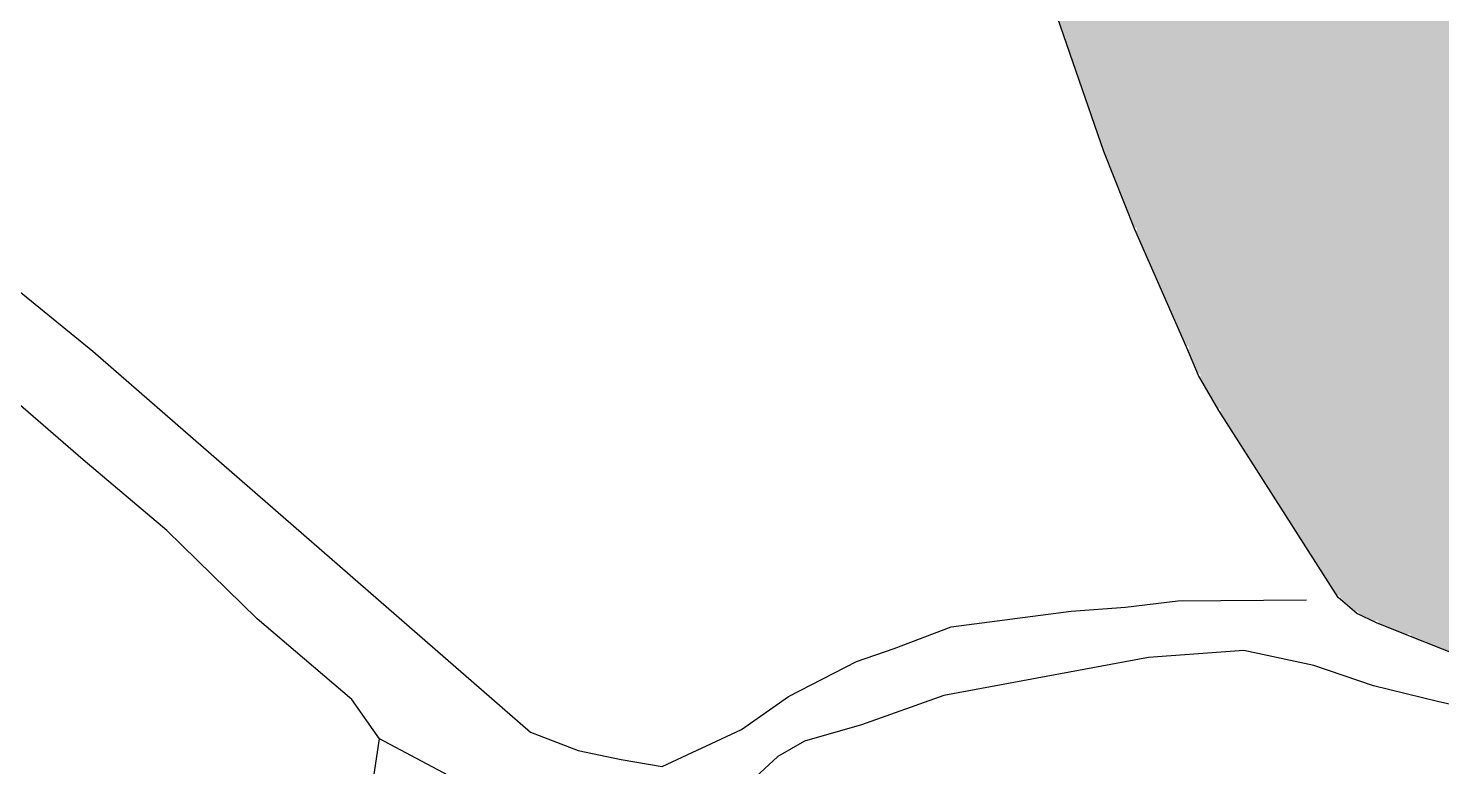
# Model space of a CAD drawing. Header units: millimetres. Extents: x 585668 to 596421, y 1344570 to 1349375.
# Drawn here: x 586664.3 to 586987.7, y 1347334.9 to 1347504 of the extents above; entities that cross this region are included whole.
import ezdxf

# ---------------------------------------------------------------- set-up
doc = ezdxf.new("R2010")
doc.units = ezdxf.units.MM
doc.layers.add('2', color=7, linetype='Continuous')
doc.layers.add('CVL_CUADCON_TIT', color=1, linetype='Continuous')

msp = doc.modelspace()

# ---------------------------------------------------------------- hatches: boundary and pattern name
at = {"lineweight": 30}
h = msp.add_hatch(color=7, dxfattribs=at)
h.set_gradient(color1=(0, 0, 255), color2=(255, 255, 0), tint=1)
h.paths.add_polyline_path([(587078.412, 1347425.735, -0.2411675), (587078.204, 1347426.14, -0.4902597), (587078.829, 1347426.625), (587084.78, 1347449.686, -0.342048), (587084.404, 1347450.17, -0.4764766), (587085.008, 1347450.66), (587093.954, 1347493.09), (587100.614, 1347524.67), (587079.674, 1347569.7), (587051.554, 1347612.26), (587047.594, 1347609.96), (587046.716, 1347609.487), (587044.626, 1347608.356), (587040.704, 1347606.76), (587037.114, 1347605.59), (587028.564, 1347603.53), (587015.424, 1347601.2), (586979.764, 1347605.93), (586958.764, 1347606.14), (586950.904, 1347603.26), (586908.294, 1347580.79), (586879.304, 1347565.67), (586910.334, 1347475.77), (586917.289, 1347458.375, -0.5305366), (586917.974, 1347457.91, -0.2976787), (586917.675, 1347457.453), (586929.174, 1347431.248, -0.5412136), (586929.874, 1347430.79, -0.3018544), (586929.568, 1347430.329), (586931.831, 1347424.951, -0.5362701), (586932.524, 1347424.49, -0.2677739), (586932.275, 1347424.058), (586936.394, 1347416.933, -0.5775683), (586937.144, 1347416.5, -0.2560833), (586936.913, 1347416.079), (586963.695, 1347374.112, -0.5922511), (586964.464, 1347373.69, -0.1808107), (586964.342, 1347373.362), (586967.867, 1347370.298, -0.6937517), (586968.744, 1347369.97, -0.1086676), (586968.698, 1347369.761), (586972.291, 1347368.1, -0.8039673), (586973.244, 1347367.89, -0.0961768), (586973.208, 1347367.703), (586979.691, 1347365.087, -0.8245232), (586980.654, 1347364.9, -0.0952169), (586980.619, 1347364.715), (586995.1, 1347358.936, -0.9243602), (586996.052, 1347358.64), (586999.407, 1347357.881, -0.9969334), (587000.383, 1347357.663), (587006.046, 1347356.418, -0.9434713), (587007.032, 1347356.26), (587014.887, 1347355.471, -0.9563968), (587015.884, 1347355.414), (587024.944, 1347355.287, -0.7295518), (587025.855, 1347355.565), (587029.474, 1347358.075, -0.1527929), (587029.384, 1347358.36, -0.611386), (587030.177, 1347358.766)])
h.paths.add_polyline_path([(586881.359, 1347564.825), (586881.359, 1347565.913), (586879.856, 1347565.913), (586879.856, 1347564.825)], flags=24)

# ---------------------------------------------------------------- linework, layer by layer
at = {"layer": '2', "color": 1, "linetype": 'Continuous'}
for points in [[(586744.609, 1347341.337), (586738.335, 1347350.285), (586716.647, 1347368.763), (586695.99, 1347389.013), (586676.822, 1347405.183), (586659.676, 1347420.066), (586637.977, 1347437.274), (586613.503, 1347456.793), (586585.302, 1347486)], [(586658.887, 1347446.506), (586679.069, 1347430.073), (586735.55, 1347380.807), (586779.171, 1347342.831), (586790.059, 1347338.674), (586799.949, 1347336.559), (586809.334, 1347334.957), (586827.444, 1347343.449), (586838.178, 1347350.985), (586853.744, 1347358.989), (586862.407, 1347361.968), (586875.405, 1347366.944), (586902.872, 1347370.529), (586915.328, 1347371.443), (586927.28, 1347372.869), (586956.751, 1347373.134)], [(587039.997, 1347334.576), (587026.583, 1347340.279), (587009.607, 1347345.502), (587000.219, 1347346.851), (586987.034, 1347349.755), (586972.078, 1347353.437), (586958.4, 1347358.125), (586942.425, 1347361.561), (586920.564, 1347359.962), (586873.746, 1347351.199), (586854.889, 1347344.493), (586841.901, 1347340.788), (586835.774, 1347337.28), (586827.58, 1347329.723)], [(586659.947, 1347244.947), (586677.315, 1347255.732), (586692.155, 1347268.063), (586703.66, 1347276.61), (586713.648, 1347285.931), (586725.458, 1347300.321), (586735.226, 1347313.711), (586742.45, 1347326.614), (586744.609, 1347341.337)], [(586768.886, 1347328.428), (586744.609, 1347341.337)]]:
    msp.add_lwpolyline(points, dxfattribs=at)
at = {"layer": 'CVL_CUADCON_TIT', "color": 7, "lineweight": 30, "ltscale": 0.5, "flags": 128}
msp.add_lwpolyline([(586995.564, 1347358.75), (586980.154, 1347364.9), (586972.744, 1347367.89), (586968.244, 1347369.97), (586963.964, 1347373.69), (586936.644, 1347416.5), (586932.024, 1347424.49), (586929.374, 1347430.79), (586917.474, 1347457.91), (586910.334, 1347475.77), (586879.304, 1347565.67), (586908.294, 1347580.79), (586950.904, 1347603.26), (586958.764, 1347606.14), (586979.764, 1347605.93), (587015.424, 1347601.2)], dxfattribs=at)
at = {"layer": 'CVL_CUADCON_TIT', "color": 7, "ltscale": 0.5, "flags": 128}
msp.add_lwpolyline([(586995.564, 1347358.75), (586980.154, 1347364.9), (586972.744, 1347367.89), (586968.246, 1347369.969), (586963.962, 1347373.689), (586936.644, 1347416.5), (586932.026, 1347424.487), (586929.374, 1347430.79), (586917.474, 1347457.91), (586910.334, 1347475.77), (586879.304, 1347565.67)], dxfattribs=at)

doc.saveas('drawing.dxf')
